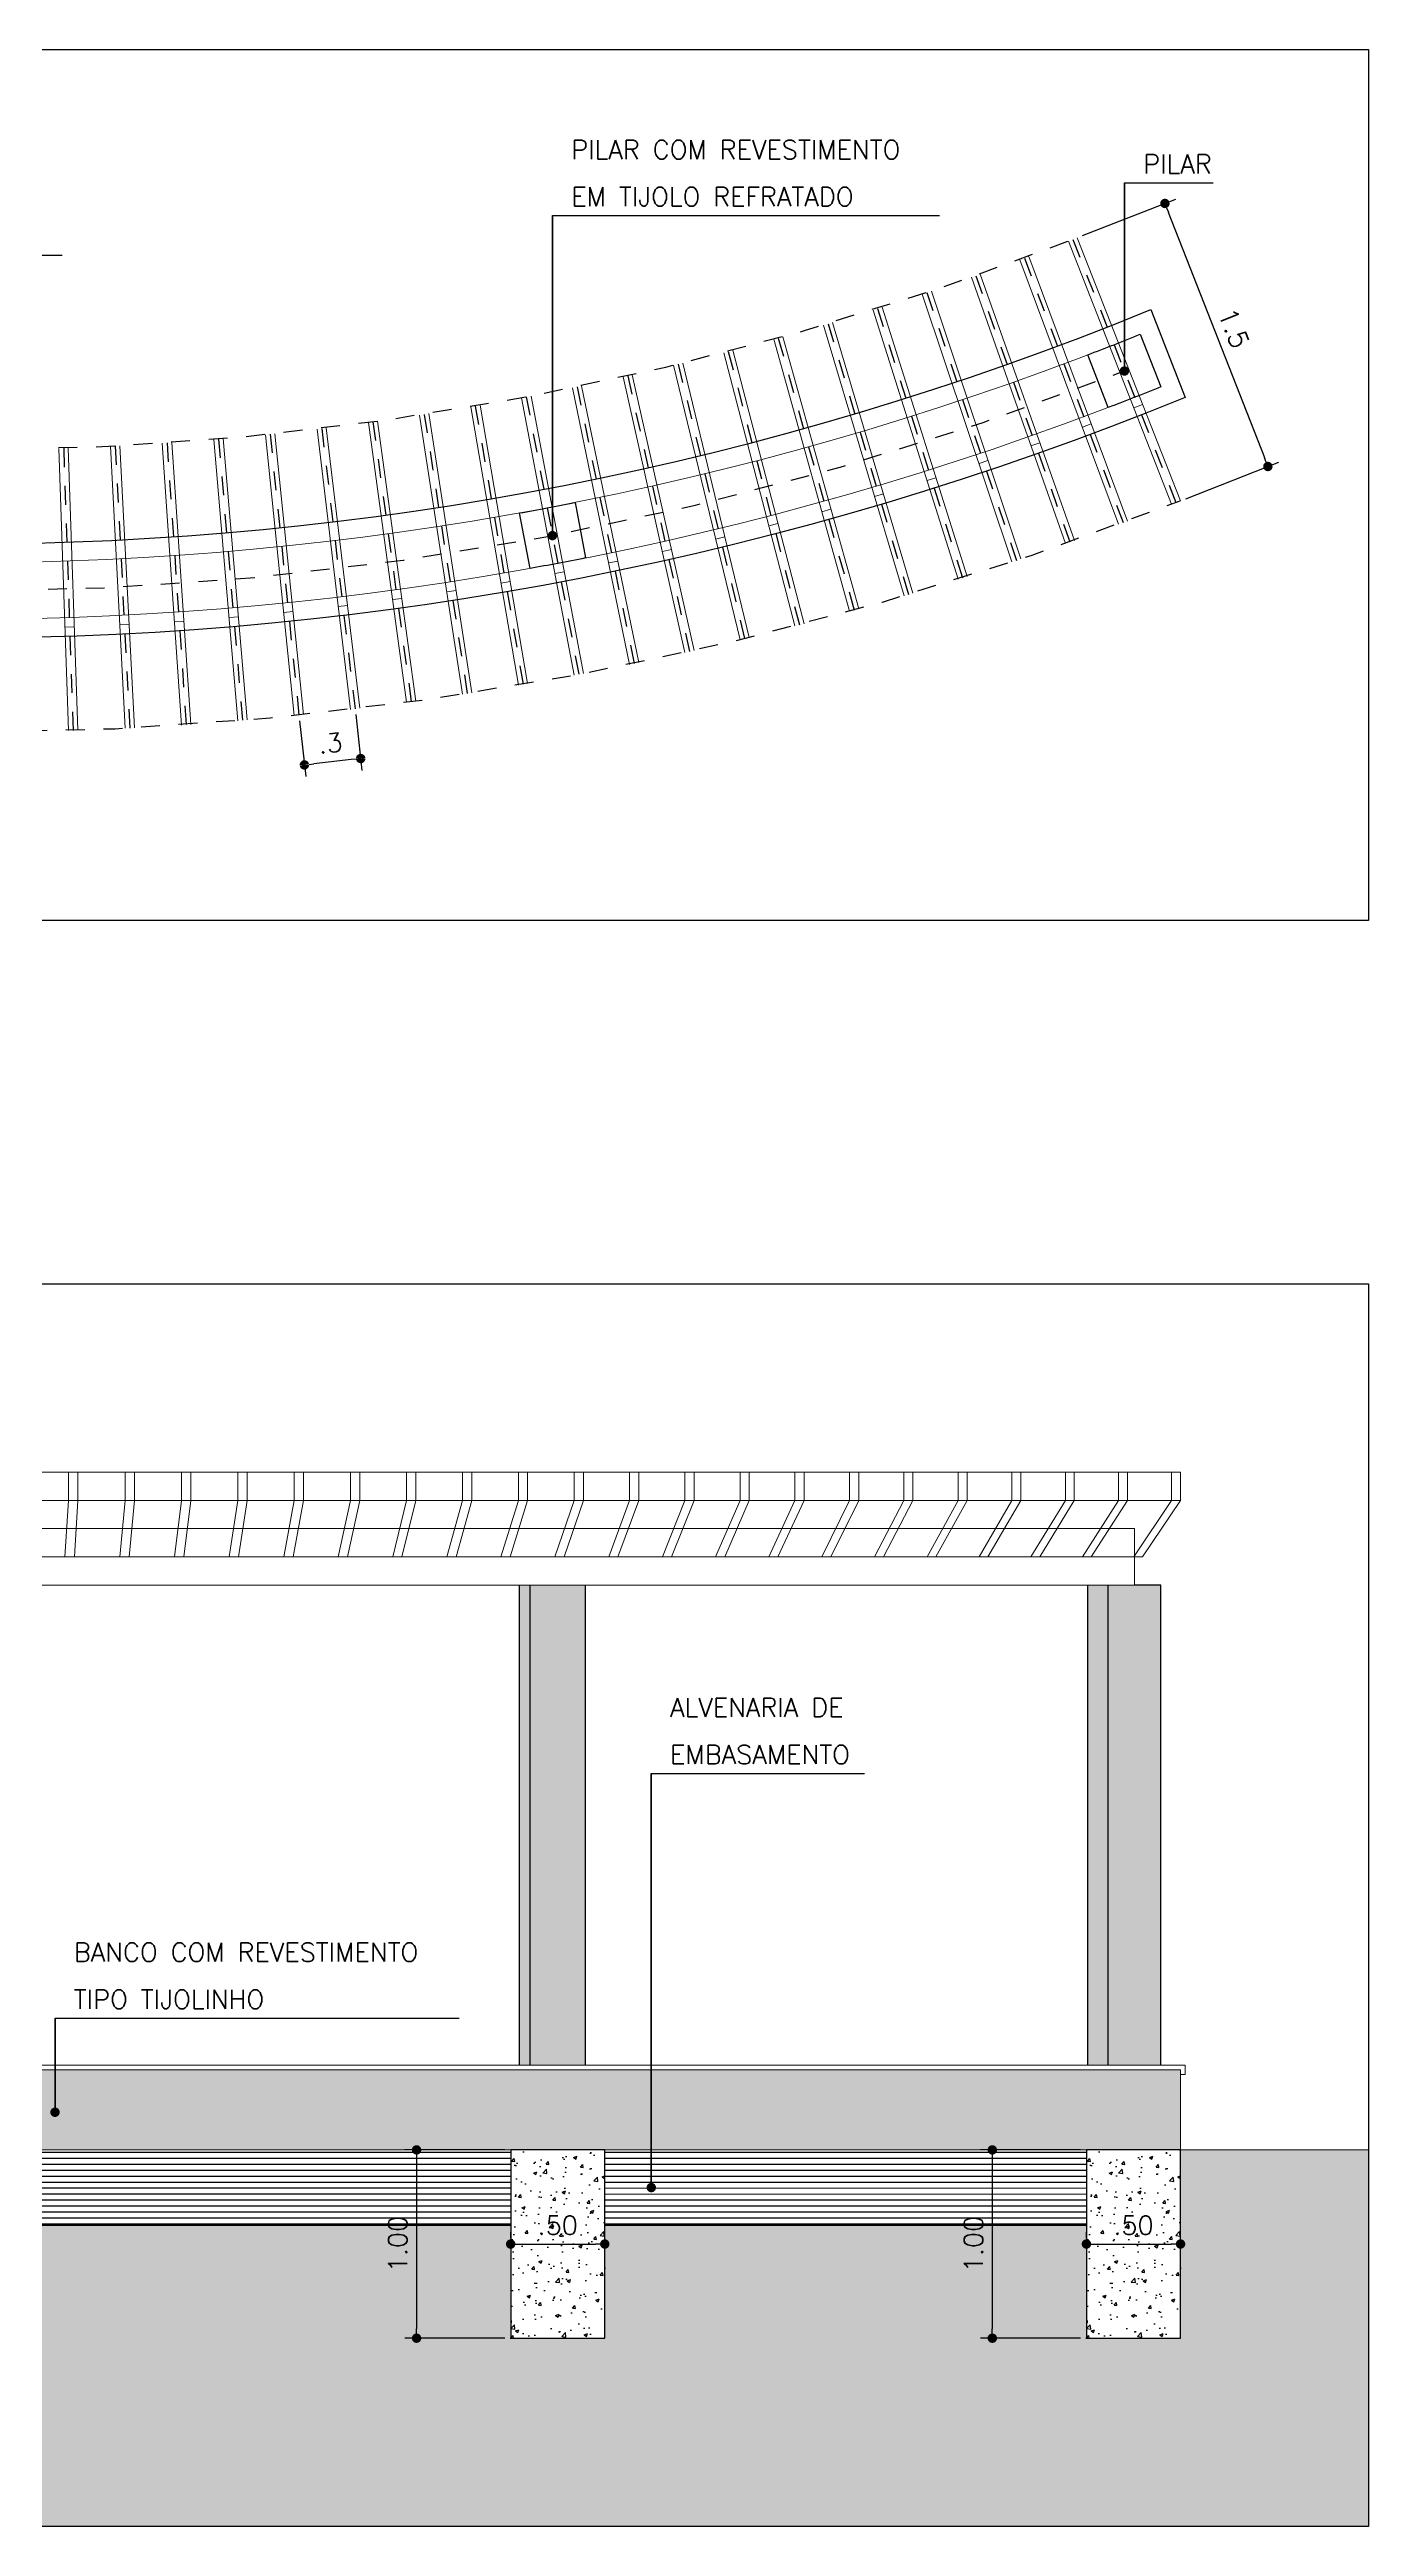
# Model space of a CAD drawing. Extents: x 387222 to 388513, y 9633222 to 9634061.
# Drawn here: x 387681.42 to 387688.43, y 9633426.39 to 9633439.54 of the extents above; entities that cross this region are included whole.
import ezdxf

# ---------------------------------------------------------------- set-up
doc = ezdxf.new("R2010")
doc.units = 0
doc.header["$LTSCALE"] = 0.049213
doc.header["$PDSIZE"] = -2.5
doc.linetypes.add('ACAD_PROJEÇÃO', pattern=[0.2, 0.1, -0.1])
doc.linetypes.add('DASHDOT', pattern=[1, 0.5, -0.25, 0, -0.25])
doc.layers.get('Defpoints').update_dxf_attribs({"color": 8})
for name, color, linetype in [('AI-Cotas', 12, 'Continuous'), ('ARQ_VISTA01', 7, 'Continuous'), ('BANCO', 2, 'Continuous'), ('EIXO', 253, 'DASHDOT'), ('HACH', 8, 'Continuous'), ('HATCH CINZA SÓLIDO', 9, 'Continuous'), ('P6', 4, 'Continuous'), ('PROJEÇÃO', 8, 'ACAD_PROJEÇÃO')]:
    doc.layers.add(name, color=color, linetype=linetype)
for name, color, linetype, lineweight in [('CARAMANCHÃO', 2, 'Continuous', 13), ('PERGOLA', 2, 'Continuous', 13), ('VIGA', 6, 'Continuous', 13)]:
    doc.layers.add(name, color=color, linetype=linetype, lineweight=lineweight)
doc.styles.add('RS50', font='romans.shx', dxfattribs={"height": 0.1})
doc.dimstyles.new('Cota 50', dxfattribs={"dimscale": 0.05, "dimtxt": 0.1, "dimasz": 1, "dimexe": 1.25, "dimexo": 0.625, "dimgap": 1, "dimtad": 1, "dimzin": 4, "dimdsep": 46, "dimtxsty": 'RS50', "dimblk": 'DOT', "dimcen": 0.1, "dimclrd": 12, "dimclre": 12, "dimclrt": 2, "dimadec": 0, "dimazin": 0, "dimtfac": 1, "dimtix": 1, "dimtmove": 0, "dimatfit": 3, "dimldrblk": 'DOT', "dimfxl": 1.25, "dimarcsym": 0})

# ---------------------------------------------------------------- blocks, each defined once
blk = doc.blocks.new('_Dot')
at = {"color": 0, "linetype": 'ByBlock', "lineweight": -2}
blk.add_line((-0.5, 0), (-1, 0), dxfattribs=at)
at = {"color": 0, "linetype": 'ByBlock', "const_width": 0.5}
blk.add_lwpolyline([(-0.25, 0, 1), (0.25, 0, 1)], format="xyb", close=True, dxfattribs=at)
blk = doc.blocks.new('*D268')
at = {"layer": 'AI-Cotas', "color": 12, "lineweight": -2, "transparency": 16777216}
for p, q in [((387686.911, 9633438.556), (387687.406, 9633438.75)), ((387687.366, 9633438.68), (387687.877, 9633437.377)), ((387687.459, 9633437.159), (387687.953, 9633437.353))]:
    blk.add_line(p, q, dxfattribs=at)
at = {"layer": 'Defpoints', "color": 0, "transparency": 16777216}
for p in [(387686.882, 9633438.545), (387687.895, 9633437.33), (387687.43, 9633437.148)]:
    blk.add_point(p, dxfattribs=at)
at = {"layer": 'AI-Cotas', "color": 12, "lineweight": -2, "transparency": 16777216, "xscale": 0.05, "yscale": 0.05, "zscale": 0.05}
for p, rotation in [((387687.348, 9633438.727), 111.4054051352407), ((387687.895, 9633437.33), 291.4054051352408)]:
    blk.add_blockref('_Dot', p, dxfattribs=dict(at, rotation=rotation))
at = {"layer": 'AI-Cotas', "color": 2, "transparency": 16777216, "insert": (387687.714, 9633438.065), "char_height": 0.1, "attachment_point": 5, "rotation": 291.4054, "style": 'RS50'}
blk.add_mtext('1.5', dxfattribs=at)
blk = doc.blocks.new('*D608')
at = {"layer": 'AI-Cotas', "color": 12, "lineweight": -2, "transparency": 16777216}
for p, q in [((387682.75, 9633435.979), (387682.783, 9633435.683)), ((387683.049, 9633436.012), (387683.082, 9633435.716)), ((387683.025, 9633435.773), (387682.826, 9633435.751))]:
    blk.add_line(p, q, dxfattribs=at)
at = {"layer": 'Defpoints', "color": 0, "transparency": 16777216}
for p in [(387682.747, 9633436.01), (387683.045, 9633436.043), (387682.776, 9633435.745)]:
    blk.add_point(p, dxfattribs=at)
at = {"layer": 'AI-Cotas', "color": 12, "lineweight": -2, "transparency": 16777216, "xscale": 0.05, "yscale": 0.05, "zscale": 0.05}
for p, rotation in [((387683.075, 9633435.779), 6.324324367415111), ((387682.776, 9633435.745), 186.3243243674151)]:
    blk.add_blockref('_Dot', p, dxfattribs=dict(at, rotation=rotation))
at = {"layer": 'AI-Cotas', "color": 2, "transparency": 16777216, "insert": (387682.914, 9633435.861), "char_height": 0.1, "attachment_point": 5, "rotation": 6.3243, "style": 'RS50'}
blk.add_mtext('.3', dxfattribs=at)
blk = doc.blocks.new('*D643')
at = {"layer": 'AI-Cotas', "color": 12, "lineweight": -2, "transparency": 16777216}
for p, q in [((387683.841, 9633428.389), (387683.309, 9633428.389)), ((387683.372, 9633428.339), (387683.372, 9633427.439)), ((387683.841, 9633427.389), (387683.309, 9633427.389))]:
    blk.add_line(p, q, dxfattribs=at)
at = {"layer": 'Defpoints', "color": 0, "transparency": 16777216}
for p in [(387683.872, 9633428.389), (387683.372, 9633427.389), (387683.872, 9633427.389)]:
    blk.add_point(p, dxfattribs=at)
at = {"layer": 'AI-Cotas', "color": 12, "lineweight": -2, "transparency": 16777216, "xscale": 0.05, "yscale": 0.05, "zscale": 0.05}
for p, rotation in [((387683.372, 9633428.389), 90), ((387683.372, 9633427.389), 270)]:
    blk.add_blockref('_Dot', p, dxfattribs=dict(at, rotation=rotation))
at = {"layer": 'AI-Cotas', "color": 2, "transparency": 16777216, "insert": (387683.272, 9633427.889), "char_height": 0.1, "attachment_point": 5, "rotation": 90, "style": 'RS50'}
blk.add_mtext('1.00', dxfattribs=at)
blk = doc.blocks.new('*D644')
at = {"layer": 'AI-Cotas', "color": 12, "lineweight": -2, "transparency": 16777216}
for p, q in [((387683.872, 9633427.92), (387683.872, 9633427.952)), ((387684.372, 9633427.92), (387684.372, 9633427.952)), ((387683.922, 9633427.889), (387684.322, 9633427.889))]:
    blk.add_line(p, q, dxfattribs=at)
at = {"layer": 'Defpoints', "color": 0, "transparency": 16777216}
for p in [(387683.872, 9633427.889), (387684.372, 9633427.889), (387684.372, 9633427.889)]:
    blk.add_point(p, dxfattribs=at)
at = {"layer": 'AI-Cotas', "color": 12, "lineweight": -2, "transparency": 16777216, "xscale": 0.05, "yscale": 0.05, "zscale": 0.05, "rotation": 180}
blk.add_blockref('_Dot', (387683.872, 9633427.889), dxfattribs=at)
at = {"layer": 'AI-Cotas', "color": 12, "lineweight": -2, "transparency": 16777216, "xscale": 0.05, "yscale": 0.05, "zscale": 0.05}
blk.add_blockref('_Dot', (387684.372, 9633427.889), dxfattribs=at)
at = {"layer": 'AI-Cotas', "color": 2, "transparency": 16777216, "insert": (387684.122, 9633427.989), "char_height": 0.1, "attachment_point": 5, "style": 'RS50'}
blk.add_mtext('.50', dxfattribs=at)
blk = doc.blocks.new('*D645')
at = {"layer": 'AI-Cotas', "color": 12, "lineweight": -2, "transparency": 16777216}
for p, q in [((387686.9, 9633428.389), (387686.368, 9633428.389)), ((387686.431, 9633428.339), (387686.431, 9633427.439)), ((387686.9, 9633427.389), (387686.368, 9633427.389))]:
    blk.add_line(p, q, dxfattribs=at)
at = {"layer": 'Defpoints', "color": 0, "transparency": 16777216}
for p in [(387686.931, 9633428.389), (387686.431, 9633427.389), (387686.931, 9633427.389)]:
    blk.add_point(p, dxfattribs=at)
at = {"layer": 'AI-Cotas', "color": 12, "lineweight": -2, "transparency": 16777216, "xscale": 0.05, "yscale": 0.05, "zscale": 0.05}
for p, rotation in [((387686.431, 9633428.389), 90), ((387686.431, 9633427.389), 270)]:
    blk.add_blockref('_Dot', p, dxfattribs=dict(at, rotation=rotation))
at = {"layer": 'AI-Cotas', "color": 2, "transparency": 16777216, "insert": (387686.331, 9633427.889), "char_height": 0.1, "attachment_point": 5, "rotation": 90, "style": 'RS50'}
blk.add_mtext('1.00', dxfattribs=at)
blk = doc.blocks.new('*D646')
at = {"layer": 'AI-Cotas', "color": 12, "lineweight": -2, "transparency": 16777216}
for p, q in [((387686.931, 9633427.92), (387686.931, 9633427.952)), ((387687.431, 9633427.92), (387687.431, 9633427.952)), ((387686.981, 9633427.889), (387687.381, 9633427.889))]:
    blk.add_line(p, q, dxfattribs=at)
at = {"layer": 'Defpoints', "color": 0, "transparency": 16777216}
for p in [(387686.931, 9633427.889), (387687.431, 9633427.889), (387687.431, 9633427.889)]:
    blk.add_point(p, dxfattribs=at)
at = {"layer": 'AI-Cotas', "color": 12, "lineweight": -2, "transparency": 16777216, "xscale": 0.05, "yscale": 0.05, "zscale": 0.05, "rotation": 180}
blk.add_blockref('_Dot', (387686.931, 9633427.889), dxfattribs=at)
at = {"layer": 'AI-Cotas', "color": 12, "lineweight": -2, "transparency": 16777216, "xscale": 0.05, "yscale": 0.05, "zscale": 0.05}
blk.add_blockref('_Dot', (387687.431, 9633427.889), dxfattribs=at)
at = {"layer": 'AI-Cotas', "color": 2, "transparency": 16777216, "insert": (387687.181, 9633427.989), "char_height": 0.1, "attachment_point": 5, "style": 'RS50'}
blk.add_mtext('.50', dxfattribs=at)

msp = doc.modelspace()

# ---------------------------------------------------------------- hatches: boundary and pattern name
at = {"layer": 'ARQ_VISTA01'}
h = msp.add_hatch(dxfattribs=at)
h.set_pattern_fill('AR-B816C', color=256, scale=0.0005)
h.paths.add_polyline_path([(387674.845, 9633431.389), (387674.706, 9633431.389), (387674.566, 9633431.389), (387674.566, 9633428.839), (387674.845, 9633428.839)])
h.paths.add_polyline_path([(387674.955, 9633431.389), (387674.845, 9633431.389), (387674.845, 9633428.839), (387674.955, 9633428.839)])
h.paths.add_polyline_path([(387677.918, 9633431.389), (387677.623, 9633431.389), (387677.623, 9633428.839), (387677.918, 9633428.839)])
h.paths.add_polyline_path([(387677.974, 9633431.389), (387677.918, 9633431.389), (387677.918, 9633428.839), (387677.974, 9633428.839)])
h.paths.add_polyline_path([(387681.096, 9633431.389), (387680.796, 9633431.389), (387680.796, 9633428.839), (387681.096, 9633428.839)])
h.paths.add_polyline_path([(387683.975, 9633431.389), (387683.919, 9633431.389), (387683.919, 9633428.839), (387683.975, 9633428.839)])
h.paths.add_polyline_path([(387684.269, 9633431.389), (387683.975, 9633431.389), (387683.975, 9633428.839), (387684.269, 9633428.839)])
h.paths.add_polyline_path([(387687.047, 9633431.389), (387686.938, 9633431.389), (387686.938, 9633428.839), (387687.047, 9633428.839)])
h.paths.add_polyline_path([(387687.327, 9633431.389), (387687.187, 9633431.389), (387687.047, 9633431.389), (387687.047, 9633428.839), (387687.327, 9633428.839)])
h = msp.add_hatch(dxfattribs=at)
h.set_pattern_fill('AR-B816C', color=256, scale=0.0005)
h.paths.add_polyline_path([(387687.431, 9633428.814), (387674.462, 9633428.814), (387674.462, 9633428.389), (387687.431, 9633428.389)])
at = {"layer": 'HACH'}
h = msp.add_hatch(dxfattribs=at)
h.set_pattern_fill('AR-PARQ1', color=256, scale=0.001, angle=45)
h.set_pattern_definition([(135, (0, 0), (-0.431052293811, 3e-17), [0.3048, -0.3048]), (135, (0.03592, 0.03592), (-0.431052293811, 3e-17), [0.3048, -0.3048]), (135, (0.07184, 0.07184), (-0.431052293811, 3e-17), [0.3048, -0.3048]), (135, (0.10776, 0.10776), (-0.431052293811, 3e-17), [0.3048, -0.3048]), (135, (0.14368, 0.14368), (-0.431052293811, 3e-17), [0.3048, -0.3048]), (135, (0.1796, 0.1796), (-0.431052293811, 3e-17), [0.3048, -0.3048]), (135, (0.21553, 0.21553), (-0.431052293811, 3e-17), [0.3048, -0.3048]), (45, (-0.21553, 0.21553), (0.431052293811, -3e-17), [0.3048, -0.3048]), (45, (-0.25145, 0.25145), (0.431052293811, -3e-17), [0.3048, -0.3048]), (45, (-0.28737, 0.28737), (0.431052293811, -3e-17), [0.3048, -0.3048]), (45, (-0.3233, 0.3233), (0.431052293811, -3e-17), [0.3048, -0.3048]), (45, (-0.3592, 0.3592), (0.431052293811, -3e-17), [0.3048, -0.3048]), (45, (-0.39513, 0.39513), (0.431052293811, -3e-17), [0.3048, -0.3048]), (45, (-0.43105, 0.43105), (0.431052293811, -3e-17), [0.3048, -0.3048])])
h.paths.add_polyline_path([(387688.43, 9633428.389), (387687.431, 9633428.389), (387687.431, 9633427.389), (387686.931, 9633427.389), (387686.931, 9633427.989), (387684.372, 9633427.989), (387684.372, 9633427.389), (387683.872, 9633427.389), (387683.872, 9633427.989), (387681.171, 9633427.989), (387681.171, 9633427.389), (387680.671, 9633427.389), (387680.671, 9633427.989), (387678.021, 9633427.989), (387678.021, 9633427.389), (387677.521, 9633427.389), (387677.521, 9633427.989), (387674.962, 9633427.989), (387674.962, 9633427.389), (387674.462, 9633427.389), (387674.462, 9633428.389), (387673.463, 9633428.389), (387673.463, 9633426.389), (387688.43, 9633426.389)])
at = {"layer": 'HATCH CINZA SÓLIDO'}
h = msp.add_hatch(dxfattribs=at)
h.set_pattern_fill('ANSI31', color=256, scale=0.01, angle=315)
h.paths.add_polyline_path([(387677.521, 9633428.389), (387674.962, 9633428.389), (387674.962, 9633427.989), (387677.521, 9633427.989)])
h.paths.add_polyline_path([(387680.671, 9633428.389), (387678.021, 9633428.389), (387678.021, 9633427.989), (387680.671, 9633427.989)])
h.paths.add_polyline_path([(387683.872, 9633428.389), (387681.171, 9633428.389), (387681.171, 9633427.989), (387683.872, 9633427.989)])
h.paths.add_polyline_path([(387686.931, 9633428.389), (387684.372, 9633428.389), (387684.372, 9633427.989), (387686.931, 9633427.989)])
h = msp.add_hatch(dxfattribs=at)
h.set_pattern_fill('AR-CONC', color=256, scale=0.001, style=0)
h.set_pattern_definition([(50, (387683.87197, 9633427.3891), (0.182185, -0.01594), [0.01905, -0.20955]), (355, (387683.87197, 9633427.3891), (-0.035243, 0.191057), [0.01524, -0.16764]), (100.451, (387683.88715, 9633427.38778), (0.146943, 0.175117), [0.01619, -0.17809]), (46.184, (387683.87197, 9633427.4399), (0.27108, -0.04204), [0.028575, -0.314325]), (96.636, (387683.89456, 9633427.4364), (0.237404, 0.247426), [0.024285, -0.267135]), (351.184, (387683.87197, 9633427.4399), (0.237405, 0.247425), [0.02286, -0.25146]), (21, (387683.89737, 9633427.4272), (0.151615, -0.102266), [0.01905, -0.20955]), (326, (387683.89737, 9633427.4272), (0.061802, 0.184188), [0.01524, -0.16764]), (71.451, (387683.91, 9633427.41868), (0.213416, 0.081923), [0.01619, -0.17809]), (37.5, (387683.87197, 9633427.389106), (0.0030886, 0.084555), [0, -0.165608, 0, -0.17018, 0, -0.168275]), (7.5, (387683.87197, 9633427.38911), (0.06682, 0.1001806), [0, -0.097028, 0, -0.161798, 0, -0.064135]), (327.5, (387683.81533, 9633427.389106), (0.1355906, -0.0057287), [0, -0.0635, 0, -0.19812, 0, -0.26289]), (317.5, (387683.78993, 9633427.38911), (0.148129, 0.025426), [0, -0.08255, 0, -0.131572, 0, -0.18669])])
h.paths.add_polyline_path([(387684.372, 9633428.389), (387683.872, 9633428.389), (387683.872, 9633427.389), (387684.372, 9633427.389)])
h = msp.add_hatch(dxfattribs=at)
h.set_pattern_fill('AR-CONC', color=256, scale=0.001, style=0)
h.set_pattern_definition([(50, (387686.93089, 9633427.3891), (0.182185, -0.01594), [0.01905, -0.20955]), (355, (387686.93089, 9633427.3891), (-0.035243, 0.191057), [0.01524, -0.16764]), (100.451, (387686.94607, 9633427.38778), (0.146943, 0.175117), [0.01619, -0.17809]), (46.184, (387686.93089, 9633427.4399), (0.27108, -0.04204), [0.028575, -0.314325]), (96.636, (387686.95348, 9633427.4364), (0.237404, 0.247426), [0.024285, -0.267135]), (351.184, (387686.9309, 9633427.4399), (0.237405, 0.247425), [0.02286, -0.25146]), (21, (387686.95629, 9633427.4272), (0.151615, -0.102266), [0.01905, -0.20955]), (326, (387686.95629, 9633427.4272), (0.061802, 0.184188), [0.01524, -0.16764]), (71.451, (387686.96892, 9633427.41868), (0.213416, 0.081923), [0.01619, -0.17809]), (37.5, (387686.930887, 9633427.389106), (0.0030886, 0.084555), [0, -0.165608, 0, -0.17018, 0, -0.168275]), (7.5, (387686.93089, 9633427.38911), (0.06682, 0.1001806), [0, -0.097028, 0, -0.161798, 0, -0.064135]), (327.5, (387686.874245, 9633427.389106), (0.1355906, -0.0057287), [0, -0.0635, 0, -0.19812, 0, -0.26289]), (317.5, (387686.84884, 9633427.38911), (0.148129, 0.025426), [0, -0.08255, 0, -0.131572, 0, -0.18669])])
h.paths.add_polyline_path([(387687.431, 9633428.389), (387686.931, 9633428.389), (387686.931, 9633427.389), (387687.431, 9633427.389)])

# ---------------------------------------------------------------- linework, layer by layer
at = {"layer": 'AI-Cotas'}
for points in [[(387687.133, 9633438.837), (387687.133, 9633437.837)], [(387684.094, 9633438.663), (387684.094, 9633436.963)], [(387684.619, 9633430.389), (387684.619, 9633428.189)], [(387681.451, 9633429.089), (387681.451, 9633428.589)]]:
    msp.add_lwpolyline(points, dxfattribs=at)
at = {"layer": 'BANCO'}
for points in [[(387674.619, 9633438.163, 0.196765), (387687.273, 9633438.163)], [(387687.456, 9633437.697, -0.196539), (387674.437, 9633437.697, -0.189001)]]:
    msp.add_lwpolyline(points, format="xyb", dxfattribs=at)
for points in [[(387687.273, 9633438.163), (387687.456, 9633437.697)], [(387681.171, 9633427.989), (387683.872, 9633427.989)], [(387684.372, 9633427.989), (387686.931, 9633427.989)]]:
    msp.add_lwpolyline(points, dxfattribs=at)
for points in [[(387683.872, 9633427.389), (387684.372, 9633427.389), (387684.372, 9633428.389), (387683.872, 9633428.389)], [(387686.931, 9633427.389), (387687.431, 9633427.389), (387687.431, 9633428.389), (387686.931, 9633428.389)]]:
    msp.add_lwpolyline(points, close=True, dxfattribs=at)
at = {"layer": 'CARAMANCHÃO'}
for points in [[(387686.625, 9633438.446), (387687.149, 9633437.04)], [(387686.836, 9633438.526), (387687.383, 9633437.13)], [(387686.882, 9633438.545), (387687.43, 9633437.148)], [(387686.32, 9633438.335), (387686.819, 9633436.921)], [(387686.367, 9633438.352), (387686.867, 9633436.937)], [(387686.578, 9633438.428), (387687.102, 9633437.023)], [(387685.845, 9633438.176), (387686.297, 9633436.746)], [(387686.059, 9633438.246), (387686.535, 9633436.823)], [(387686.107, 9633438.262), (387686.582, 9633436.839)], [(387685.534, 9633438.081), (387685.962, 9633436.643)], [(387685.582, 9633438.095), (387686.009, 9633436.657)], [(387685.798, 9633438.161), (387686.249, 9633436.731)], [(387685.004, 9633437.934), (387685.382, 9633436.483)], [(387685.053, 9633437.947), (387685.431, 9633436.495)], [(387685.27, 9633438.006), (387685.673, 9633436.561)], [(387685.318, 9633438.019), (387685.721, 9633436.574)], [(387684.469, 9633437.806), (387684.798, 9633436.342)], [(387684.518, 9633437.817), (387684.847, 9633436.353)], [(387684.737, 9633437.868), (387685.091, 9633436.41)], [(387684.786, 9633437.879), (387685.139, 9633436.422)], [(387683.66, 9633437.647), (387683.913, 9633436.168)], [(387683.709, 9633437.655), (387683.962, 9633436.177)], [(387683.93, 9633437.695), (387684.209, 9633436.221)], [(387683.98, 9633437.704), (387684.258, 9633436.23)], [(387684.2, 9633437.748), (387684.504, 9633436.279)], [(387684.249, 9633437.758), (387684.553, 9633436.289)], [(387682.843, 9633437.529), (387683.021, 9633436.04)], [(387682.892, 9633437.535), (387683.07, 9633436.046)], [(387683.116, 9633437.564), (387683.319, 9633436.078)], [(387683.165, 9633437.571), (387683.368, 9633436.084)], [(387683.388, 9633437.603), (387683.616, 9633436.12)], [(387683.437, 9633437.611), (387683.666, 9633436.128)], [(387681.472, 9633437.426), (387681.522, 9633435.927)], [(387681.521, 9633437.428), (387681.572, 9633435.929)], [(387681.746, 9633437.438), (387681.823, 9633435.94)], [(387681.796, 9633437.44), (387681.873, 9633435.942)], [(387682.021, 9633437.454), (387682.123, 9633435.957)], [(387682.071, 9633437.457), (387682.173, 9633435.96)], [(387682.295, 9633437.474), (387682.423, 9633435.98)], [(387682.345, 9633437.478), (387682.472, 9633435.984)], [(387682.569, 9633437.499), (387682.722, 9633436.007)], [(387682.619, 9633437.504), (387682.772, 9633436.012)]]:
    msp.add_lwpolyline(points, dxfattribs=at)
at = {"layer": 'Defpoints'}
for points in [[(387673.463, 9633439.545), (387688.43, 9633439.545), (387688.43, 9633434.918), (387673.463, 9633434.918)], [(387688.43, 9633426.389), (387673.463, 9633426.389), (387673.463, 9633432.989), (387688.43, 9633432.989)]]:
    msp.add_lwpolyline(points, close=True, dxfattribs=at)
at = {"layer": 'EIXO'}
for points in [[(387686.602, 9633438.437), (387687.126, 9633437.032)], [(387686.859, 9633438.535), (387687.406, 9633437.139)], [(387686.343, 9633438.343), (387686.843, 9633436.929)], [(387685.821, 9633438.169), (387686.273, 9633436.738)], [(387686.083, 9633438.254), (387686.559, 9633436.831)], [(387685.558, 9633438.088), (387685.985, 9633436.65)], [(387685.028, 9633437.941), (387685.406, 9633436.489)], [(387685.294, 9633438.012), (387685.697, 9633436.567)], [(387684.494, 9633437.811), (387684.822, 9633436.347)], [(387684.762, 9633437.874), (387685.115, 9633436.416)], [(387683.684, 9633437.651), (387683.938, 9633436.173)], [(387683.955, 9633437.7), (387684.234, 9633436.226)], [(387684.225, 9633437.753), (387684.528, 9633436.284)], [(387682.868, 9633437.532), (387683.045, 9633436.043)], [(387683.14, 9633437.567), (387683.344, 9633436.081)], [(387683.413, 9633437.607), (387683.641, 9633436.124)], [(387681.497, 9633437.427), (387681.547, 9633435.928)], [(387681.771, 9633437.439), (387681.848, 9633435.941)], [(387682.046, 9633437.455), (387682.148, 9633435.959)], [(387682.32, 9633437.476), (387682.447, 9633435.982)], [(387682.594, 9633437.502), (387682.747, 9633436.01)]]:
    msp.add_lwpolyline(points, dxfattribs=at)
at = {"layer": 'P6'}
for p, q in [((387683.919, 9633428.839), (387683.919, 9633431.389)), ((387683.975, 9633428.839), (387683.975, 9633431.389)), ((387684.269, 9633428.839), (387684.269, 9633431.389)), ((387686.938, 9633428.839), (387686.938, 9633431.389)), ((387687.047, 9633428.839), (387687.047, 9633431.389))]:
    msp.add_line(p, q, dxfattribs=at)
for points in [[(387687.217, 9633438.032), (387687.327, 9633437.753, -0.004386), (387687.047, 9633437.643), (387686.938, 9633437.923, 0.004464)], [(387684.214, 9633437.139), (387684.269, 9633436.844, -0.004386), (387683.975, 9633436.788), (387683.919, 9633437.083, 0.004464)]]:
    msp.add_lwpolyline(points, format="xyb", close=True, dxfattribs=at)
msp.add_lwpolyline([(387687.327, 9633428.839), (387687.327, 9633431.389), (387687.187, 9633431.389)], dxfattribs=at)
at = {"layer": 'PERGOLA'}
for p, q in [((387681.522, 9633431.989), (387681.522, 9633431.839)), ((387681.572, 9633431.989), (387681.572, 9633431.839)), ((387681.823, 9633431.989), (387681.823, 9633431.839)), ((387681.873, 9633431.989), (387681.873, 9633431.839)), ((387682.123, 9633431.989), (387682.123, 9633431.839)), ((387682.173, 9633431.989), (387682.173, 9633431.839)), ((387682.423, 9633431.989), (387682.423, 9633431.839)), ((387682.472, 9633431.989), (387682.472, 9633431.839)), ((387682.722, 9633431.989), (387682.722, 9633431.839)), ((387682.772, 9633431.989), (387682.772, 9633431.839)), ((387683.021, 9633431.989), (387683.021, 9633431.839)), ((387683.07, 9633431.989), (387683.07, 9633431.839)), ((387683.319, 9633431.989), (387683.319, 9633431.839)), ((387683.368, 9633431.989), (387683.368, 9633431.839)), ((387683.616, 9633431.989), (387683.616, 9633431.839)), ((387683.666, 9633431.989), (387683.666, 9633431.839)), ((387683.913, 9633431.989), (387683.913, 9633431.839)), ((387683.962, 9633431.989), (387683.962, 9633431.839)), ((387684.209, 9633431.989), (387684.209, 9633431.839)), ((387684.258, 9633431.989), (387684.258, 9633431.839)), ((387684.504, 9633431.989), (387684.504, 9633431.839)), ((387684.553, 9633431.989), (387684.553, 9633431.839)), ((387684.798, 9633431.989), (387684.798, 9633431.839)), ((387684.847, 9633431.989), (387684.847, 9633431.839)), ((387685.091, 9633431.989), (387685.091, 9633431.839)), ((387685.139, 9633431.989), (387685.139, 9633431.839)), ((387685.382, 9633431.989), (387685.382, 9633431.839)), ((387685.431, 9633431.989), (387685.431, 9633431.839)), ((387685.673, 9633431.989), (387685.673, 9633431.839)), ((387685.721, 9633431.989), (387685.721, 9633431.839)), ((387685.961, 9633431.989), (387685.961, 9633431.839)), ((387686.009, 9633431.989), (387686.009, 9633431.839)), ((387686.249, 9633431.989), (387686.249, 9633431.839)), ((387686.297, 9633431.989), (387686.297, 9633431.839)), ((387686.534, 9633431.989), (387686.534, 9633431.839)), ((387686.582, 9633431.989), (387686.582, 9633431.839)), ((387686.819, 9633431.989), (387686.819, 9633431.839)), ((387686.866, 9633431.989), (387686.866, 9633431.839)), ((387687.102, 9633431.989), (387687.102, 9633431.839)), ((387687.149, 9633431.989), (387687.149, 9633431.839)), ((387687.383, 9633431.989), (387687.383, 9633431.839)), ((387687.43, 9633431.989), (387687.43, 9633431.839))]:
    msp.add_line(p, q, dxfattribs=at)
for points in [[(387687.182, 9633437.642), (387687.229, 9633437.66)], [(387686.91, 9633437.538), (387686.957, 9633437.556)], [(387686.636, 9633437.439), (387686.684, 9633437.456)], [(387686.084, 9633437.255), (387686.131, 9633437.27)], [(387686.361, 9633437.345), (387686.408, 9633437.361)], [(387685.805, 9633437.171), (387685.853, 9633437.185)], [(387685.244, 9633437.015), (387685.292, 9633437.028)], [(387685.525, 9633437.09), (387685.573, 9633437.104)], [(387684.678, 9633436.879), (387684.726, 9633436.89)], [(387684.961, 9633436.944), (387685.01, 9633436.956)], [(387683.82, 9633436.71), (387683.87, 9633436.719)], [(387684.107, 9633436.762), (387684.156, 9633436.771)], [(387684.393, 9633436.818), (387684.442, 9633436.828)], [(387682.956, 9633436.586), (387683.005, 9633436.592)], [(387683.245, 9633436.623), (387683.294, 9633436.629)], [(387683.533, 9633436.664), (387683.582, 9633436.672)], [(387681.504, 9633436.477), (387681.554, 9633436.479)], [(387681.795, 9633436.489), (387681.845, 9633436.491)], [(387682.086, 9633436.506), (387682.136, 9633436.509)], [(387682.376, 9633436.528), (387682.426, 9633436.532)], [(387682.666, 9633436.554), (387682.716, 9633436.559)], [(387674.463, 9633431.989), (387687.43, 9633431.989)], [(387674.463, 9633431.839), (387687.43, 9633431.839)], [(387681.504, 9633431.539), (387681.522, 9633431.839)], [(387681.554, 9633431.539), (387681.572, 9633431.839)], [(387681.795, 9633431.539), (387681.823, 9633431.839)], [(387681.873, 9633431.839), (387681.845, 9633431.539)], [(387682.086, 9633431.539), (387682.123, 9633431.839)], [(387682.135, 9633431.539), (387682.173, 9633431.839)], [(387682.376, 9633431.539), (387682.423, 9633431.839)], [(387682.426, 9633431.539), (387682.472, 9633431.839)], [(387682.666, 9633431.539), (387682.722, 9633431.839)], [(387682.716, 9633431.539), (387682.772, 9633431.839)], [(387682.955, 9633431.539), (387683.021, 9633431.839)], [(387683.005, 9633431.539), (387683.07, 9633431.839)], [(387683.245, 9633431.539), (387683.319, 9633431.839)], [(387683.294, 9633431.539), (387683.368, 9633431.839)], [(387683.533, 9633431.539), (387683.616, 9633431.839)], [(387683.582, 9633431.539), (387683.666, 9633431.839)], [(387683.82, 9633431.539), (387683.913, 9633431.839)], [(387683.869, 9633431.539), (387683.962, 9633431.839)], [(387684.107, 9633431.539), (387684.209, 9633431.839)], [(387684.156, 9633431.539), (387684.258, 9633431.839)], [(387684.393, 9633431.539), (387684.504, 9633431.839)], [(387684.442, 9633431.539), (387684.553, 9633431.839)], [(387684.678, 9633431.539), (387684.798, 9633431.839)], [(387684.726, 9633431.539), (387684.847, 9633431.839)], [(387684.961, 9633431.539), (387685.091, 9633431.839)], [(387685.01, 9633431.539), (387685.139, 9633431.839)], [(387685.244, 9633431.539), (387685.382, 9633431.839)], [(387685.292, 9633431.539), (387685.431, 9633431.839)], [(387685.525, 9633431.539), (387685.673, 9633431.839)], [(387685.573, 9633431.539), (387685.721, 9633431.839)], [(387685.805, 9633431.539), (387685.961, 9633431.839)], [(387685.853, 9633431.539), (387686.009, 9633431.839)], [(387686.084, 9633431.539), (387686.249, 9633431.839)], [(387686.131, 9633431.539), (387686.297, 9633431.839)], [(387686.361, 9633431.539), (387686.534, 9633431.839)], [(387686.408, 9633431.539), (387686.582, 9633431.839)], [(387686.636, 9633431.539), (387686.819, 9633431.839)], [(387686.683, 9633431.539), (387686.866, 9633431.839)], [(387686.91, 9633431.539), (387687.102, 9633431.839)], [(387686.957, 9633431.539), (387687.149, 9633431.839)], [(387687.182, 9633431.539), (387687.383, 9633431.839)], [(387687.229, 9633431.539), (387687.43, 9633431.839)], [(387674.664, 9633431.539), (387687.229, 9633431.539)], [(387674.437, 9633428.839), (387687.456, 9633428.839)], [(387687.456, 9633428.839), (387687.456, 9633428.789)], [(387674.462, 9633428.814), (387687.431, 9633428.814)], [(387687.431, 9633428.814), (387687.431, 9633428.389)], [(387687.431, 9633428.789), (387687.456, 9633428.789)], [(387688.43, 9633428.389), (387673.463, 9633428.389)], [(387674.462, 9633428.389), (387687.431, 9633428.389)]]:
    msp.add_lwpolyline(points, dxfattribs=at)
at = {"layer": 'PROJEÇÃO'}
for radius, start, end in [(16.2, 248.5062, 291.4938), (16.95, 248.5946, 291.4054), (17.7, 248.5137, 291.4863)]:
    msp.add_arc((387680.946, 9633453.618), radius, start, end, dxfattribs=at)
at = {"layer": 'VIGA'}
msp.add_lwpolyline([(387687.187, 9633431.389), (387687.187, 9633431.689), (387674.706, 9633431.689), (387674.706, 9633431.389)], close=True, dxfattribs=at)
for radius in [16.8, 17.1]:
    msp.add_arc((387680.946, 9633453.618), radius, 248.5946, 291.4054, dxfattribs=at)

# ---------------------------------------------------------------- texts
at = {"layer": 'AI-Cotas', "char_height": 0.1, "attachment_point": 7, "style": 'RS50'}
for s, insert in [('\\pxsm1.5;PILAR COM REVESTIMENTO\\PEM TIJOLO REFRATADO', (387684.194, 9633438.713)), ('\\pxsm1.5;PILAR', (387687.233, 9633438.887)), ('\\pxsm1.5;ALVENARIA DE\\PEMBASAMENTO', (387684.719, 9633430.439)), ('\\pxsm1.5;BANCO COM REVESTIMENTO\\PTIPO TIJOLINHO', (387681.551, 9633429.139))]:
    msp.add_mtext(s, dxfattribs=dict(at, insert=insert))

# ---------------------------------------------------------------- dimensions: what is measured, and where the dimension line sits
at = {"layer": 'AI-Cotas'}
for p1, p2, distance, picture, middle in [((387686.882, 9633438.545), (387687.43, 9633437.148), 0.5, '*D268', (387687.714, 9633438.065)), ((387683.045, 9633436.043), (387682.747, 9633436.01), 0.266, '*D608', (387682.914, 9633435.861))]:
    dim = msp.add_aligned_dim(p1=p1, p2=p2, distance=distance, dimstyle='Cota 50', override={"dimdec": 1}, dxfattribs=at)
    dim.commit()
    dim.dimension.update_dxf_attribs({"geometry": picture, "text_midpoint": middle})
for base, p1, p2, picture, middle in [((387683.372, 9633427.389), (387683.872, 9633428.389), (387683.872, 9633427.389), '*D643', (387683.272, 9633427.889)), ((387686.431, 9633427.389), (387686.931, 9633428.389), (387686.931, 9633427.389), '*D645', (387686.331, 9633427.889))]:
    dim = msp.add_linear_dim(base=base, p1=p1, p2=p2, angle=90, dimstyle='Cota 50', dxfattribs=at)
    dim.commit()
    dim.dimension.update_dxf_attribs({"geometry": picture, "text_midpoint": middle})
for base, p1, p2, picture, middle in [((387684.372, 9633427.889), (387683.872, 9633427.889), (387684.372, 9633427.889), '*D644', (387684.122, 9633427.989)), ((387687.431, 9633427.889), (387686.931, 9633427.889), (387687.431, 9633427.889), '*D646', (387687.181, 9633427.989))]:
    dim = msp.add_linear_dim(base=base, p1=p1, p2=p2, dimstyle='Cota 50', dxfattribs=at)
    dim.commit()
    dim.dimension.update_dxf_attribs({"geometry": picture, "text_midpoint": middle})

# ---------------------------------------------------------------- leaders
at = {"layer": 'AI-Cotas', "annotation_type": 0, "has_hookline": 1, "hookline_direction": 0}
for points, text_width in [([(387687.133, 9633437.837), (387687.133, 9633438.837), (387687.183, 9633438.837)], 0.371), ([(387684.094, 9633436.963), (387684.094, 9633438.663), (387684.144, 9633438.663)], 1.957), ([(387679.299, 9633437.502), (387679.299, 9633438.452), (387679.349, 9633438.452)], 2.09), ([(387684.619, 9633428.189), (387684.619, 9633430.389), (387684.669, 9633430.389)], 1.033), ([(387681.451, 9633428.589), (387681.451, 9633429.089), (387681.501, 9633429.089)], 2.048)]:
    msp.add_leader(points, dimstyle='Cota 50', dxfattribs=dict(at, text_width=text_width))

doc.saveas('drawing.dxf')
